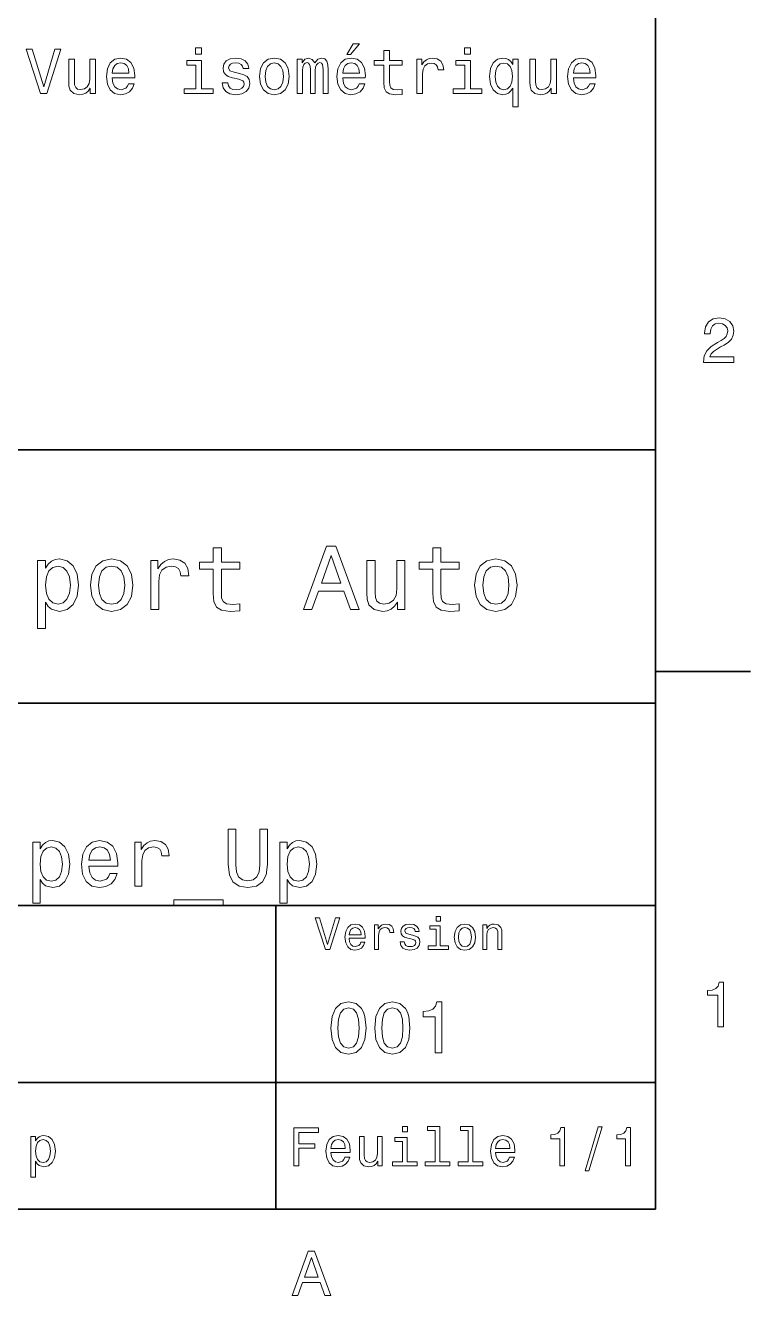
# Model space of a CAD drawing. Extents: x 0 to 297, y 0 to 210.
# Drawn here: x 237.2 to 294.5, y 3.2 to 103.6 of the extents above; entities that cross this region are included whole.
import ezdxf

# ---------------------------------------------------------------- set-up
doc = ezdxf.new("R2010")
doc.units = 0

msp = doc.modelspace()

# ---------------------------------------------------------------- linework, layer by layer
at = {"color": 7, "lineweight": 35}
for p, q in [((287, 10), (287, 200)), ((97, 70), (287, 70)), ((287, 70), (287, 10)), ((162, 50), (287, 50)), ((162, 34), (287, 34)), ((257, 10), (257, 34)), ((162, 20), (287, 20)), ((10, 10), (287, 10)), ((97, 10), (287, 10))]:
    msp.add_line(p, q, dxfattribs=at)
at = {"color": 7, "lineweight": 35, "ltscale": 0.1875}
msp.add_line((287, 52.5), (294.5, 52.5), dxfattribs=at)
at = {"color": 7, "lineweight": 13}
for points in [[(239.527878, 101.675415), (238.650345, 98.69487), (237.74762, 101.675415), (237.268509, 101.675415), (238.398193, 98.170372), (238.902512, 98.170372), (240.006973, 101.675415)], [(251.122253, 101.791412), (250.653229, 101.791412), (250.653229, 101.287086), (251.122253, 101.287086)], [(262.590546, 101.246742), (262.888092, 101.246742), (263.589111, 102.104088), (263.094879, 102.104088)], [(265.525696, 100.409569), (265.525696, 99.05294), (265.555969, 98.614174), (265.697174, 98.311584), (265.979614, 98.135071), (266.45871, 98.074554), (266.983215, 98.09977), (266.983215, 98.483055), (266.599915, 98.452789), (266.251923, 98.493141), (266.065338, 98.619217), (265.98465, 98.831032), (265.969513, 99.128586), (265.969513, 100.409569), (266.983215, 100.409569), (266.983215, 100.787804), (265.969513, 100.787804), (265.969513, 101.579597), (265.525696, 101.579597), (265.525696, 100.787804), (264.759155, 100.787804), (264.759155, 100.409569)], [(272.37442, 101.791412), (271.905396, 101.791412), (271.905396, 101.287086), (272.37442, 101.287086)], [(242.730316, 100.878586), (242.286514, 100.878586), (242.286514, 99.315186), (242.236084, 98.952072), (242.089828, 98.689827), (241.862885, 98.528442), (241.565338, 98.478012), (241.328308, 98.518356), (241.177002, 98.639389), (241.091278, 98.846161), (241.071106, 99.138672), (241.071106, 100.878586), (240.627289, 100.878586), (240.627289, 99.098328), (240.642426, 98.740257), (240.738251, 98.442703), (241.030762, 98.170372), (241.499771, 98.074554), (241.751938, 98.109856), (241.968796, 98.20063), (242.155396, 98.356972), (242.306686, 98.583916), (242.306686, 98.170372), (242.730316, 98.170372)], [(244.066772, 99.395874), (245.841995, 99.395874), (245.847031, 99.602646), (245.766342, 100.182617), (245.544449, 100.616341), (245.191422, 100.878586), (244.722397, 100.974403), (244.263458, 100.873543), (243.910431, 100.591118), (243.683487, 100.132187), (243.602798, 99.527), (243.678452, 98.906685), (243.905396, 98.452789), (244.253372, 98.170372), (244.707275, 98.074554), (245.100647, 98.140114), (245.423401, 98.311584), (245.660431, 98.583916), (245.7966, 98.947029), (245.357849, 98.947029), (245.267059, 98.7453), (245.135941, 98.594002), (244.762741, 98.472969), (244.475281, 98.528442), (244.258423, 98.704956), (244.117203, 98.992416), (244.066772, 99.380745)], [(244.066772, 99.769073), (244.122253, 100.117058), (244.258423, 100.37426), (244.465195, 100.530602), (244.737534, 100.586075), (245.004822, 100.530602), (245.211594, 100.37426), (245.337677, 100.117058), (245.383057, 99.769073)], [(251.107117, 98.543571), (251.107117, 100.787804), (249.967346, 100.787804), (249.967346, 100.409569), (250.663315, 100.409569), (250.663315, 98.543571), (249.755539, 98.543571), (249.755539, 98.170372), (252.024994, 98.170372), (252.024994, 98.543571)], [(254.112885, 99.748901), (253.684219, 99.84977), (253.366486, 99.965759), (253.26059, 100.202789), (253.290848, 100.369217), (253.396744, 100.490257), (253.568222, 100.565903), (253.815338, 100.596161), (254.052368, 100.565903), (254.238968, 100.475128), (254.360001, 100.338959), (254.410431, 100.157402), (254.844162, 100.157402), (254.844162, 100.167488), (254.768509, 100.4953), (254.561737, 100.752502), (254.238968, 100.913887), (253.815338, 100.974403), (253.386658, 100.913887), (253.073975, 100.747459), (252.877289, 100.500343), (252.816772, 100.18766), (252.862167, 99.885071), (253.003372, 99.673256), (253.235367, 99.521957), (253.573257, 99.416046), (254.067505, 99.295013), (254.370087, 99.16893), (254.450775, 99.068069), (254.481049, 98.916771), (254.435654, 98.730171), (254.314621, 98.588959), (254.117935, 98.498184), (253.855682, 98.467926), (253.578308, 98.498184), (253.376572, 98.604088), (253.240417, 98.775558), (253.184937, 99.012589), (252.756256, 99.012589), (252.826859, 98.609131), (253.03363, 98.316628), (253.36145, 98.140114), (253.815338, 98.074554), (254.289398, 98.140114), (254.63739, 98.316628), (254.849197, 98.599045), (254.92485, 98.967201), (254.86937, 99.284927), (254.713028, 99.501785), (254.455826, 99.642998)], [(255.691422, 99.521957), (255.77211, 98.906685), (256.004089, 98.452789), (256.372253, 98.170372), (256.866486, 98.074554), (257.355682, 98.170372), (257.723846, 98.447746), (257.955841, 98.901642), (258.041565, 99.521957), (257.955841, 100.13723), (257.723846, 100.596161), (257.355682, 100.873543), (256.866486, 100.974403), (256.372253, 100.873543), (256.004089, 100.591118), (255.77211, 100.13723)], [(256.145294, 99.527), (256.190704, 99.980888), (256.331909, 100.308701), (256.558838, 100.510429), (256.866486, 100.581032), (257.169067, 100.510429), (257.396027, 100.313744), (257.537231, 99.980888), (257.587677, 99.527), (257.537231, 99.068069), (257.396027, 98.735214), (257.169067, 98.533485), (256.866486, 98.467926), (256.558838, 98.533485), (256.331909, 98.735214), (256.190704, 99.068069)], [(258.682068, 98.170372), (259.090546, 98.170372), (259.090546, 99.980888), (259.115784, 100.253227), (259.191406, 100.449913), (259.307404, 100.565903), (259.45871, 100.611298), (259.579742, 100.570946), (259.660431, 100.470085), (259.700775, 100.298615), (259.715912, 100.071671), (259.715912, 98.170372), (260.099213, 98.170372), (260.099213, 99.980888), (260.12442, 100.248184), (260.200073, 100.44487), (260.321106, 100.565903), (260.472412, 100.611298), (260.593445, 100.570946), (260.674133, 100.470085), (260.724548, 100.071671), (260.724548, 98.170372), (261.133057, 98.170372), (261.133057, 100.041412), (261.107849, 100.429741), (261.027161, 100.727287), (260.865784, 100.908844), (260.603516, 100.974403), (260.295898, 100.873543), (260.058838, 100.581032), (259.872253, 100.8685), (259.55957, 100.974403), (259.272095, 100.873543), (259.075439, 100.591118), (259.075439, 100.878586), (258.682068, 100.878586)], [(262.282928, 99.395874), (264.058136, 99.395874), (264.063171, 99.602646), (263.982483, 100.182617), (263.76059, 100.616341), (263.407562, 100.878586), (262.938538, 100.974403), (262.479614, 100.873543), (262.126587, 100.591118), (261.899628, 100.132187), (261.818939, 99.527), (261.894592, 98.906685), (262.121521, 98.452789), (262.469513, 98.170372), (262.923401, 98.074554), (263.316772, 98.140114), (263.639557, 98.311584), (263.876587, 98.583916), (264.012756, 98.947029), (263.573975, 98.947029), (263.483215, 98.7453), (263.352081, 98.594002), (262.978882, 98.472969), (262.691406, 98.528442), (262.474548, 98.704956), (262.333344, 98.992416), (262.282928, 99.380745)], [(262.282928, 99.769073), (262.338379, 100.117058), (262.474548, 100.37426), (262.681335, 100.530602), (262.953674, 100.586075), (263.220947, 100.530602), (263.427734, 100.37426), (263.553802, 100.117058), (263.599213, 99.769073)], [(268.133057, 98.170372), (268.576874, 98.170372), (268.576874, 99.718643), (268.622253, 100.091843), (268.758423, 100.359131), (268.980316, 100.520515), (269.277863, 100.575989), (269.499786, 100.540688), (269.666199, 100.439827), (269.767059, 100.268356), (269.802368, 100.036369), (270.251221, 100.036369), (270.190704, 100.44487), (270.024261, 100.737373), (269.746887, 100.913887), (269.368652, 100.974403), (269.11145, 100.934059), (268.889557, 100.833199), (268.692871, 100.661728), (268.53653, 100.429741), (268.53653, 100.878586), (268.133057, 100.878586)], [(272.359283, 98.543571), (272.359283, 100.787804), (271.219513, 100.787804), (271.219513, 100.409569), (271.915466, 100.409569), (271.915466, 98.543571), (271.00769, 98.543571), (271.00769, 98.170372), (273.277161, 98.170372), (273.277161, 98.543571)], [(275.702942, 100.459999), (275.5466, 100.686943), (275.370087, 100.848328), (275.16333, 100.939102), (274.92627, 100.974403), (274.49762, 100.873543), (274.164764, 100.591118), (273.947906, 100.13723), (273.872253, 99.527), (273.947906, 98.911728), (274.164764, 98.457832), (274.49762, 98.170372), (274.92627, 98.074554), (275.16333, 98.104813), (275.365051, 98.190544), (275.541565, 98.346886), (275.702942, 98.583916), (275.702942, 97.121384), (276.146759, 97.121384), (276.146759, 100.878586), (275.702942, 100.878586)], [(274.326141, 99.527), (274.371521, 99.975845), (274.512756, 100.303658), (274.724548, 100.505386), (275.001923, 100.575989), (275.294434, 100.505386), (275.516357, 100.308701), (275.647461, 99.980888), (275.697906, 99.527), (275.647461, 99.068069), (275.516357, 98.740257), (275.294434, 98.538528), (275.001923, 98.472969), (274.724548, 98.538528), (274.512756, 98.740257), (274.371521, 99.073112)], [(279.162598, 100.878586), (278.718781, 100.878586), (278.718781, 99.315186), (278.668365, 98.952072), (278.522095, 98.689827), (278.295166, 98.528442), (277.99762, 98.478012), (277.76059, 98.518356), (277.609283, 98.639389), (277.52356, 98.846161), (277.503357, 99.138672), (277.503357, 100.878586), (277.05957, 100.878586), (277.05957, 99.098328), (277.074707, 98.740257), (277.170532, 98.442703), (277.463013, 98.170372), (277.932037, 98.074554), (278.184204, 98.109856), (278.401062, 98.20063), (278.587677, 98.356972), (278.738953, 98.583916), (278.738953, 98.170372), (279.162598, 98.170372)], [(280.499054, 99.395874), (282.274261, 99.395874), (282.279297, 99.602646), (282.198608, 100.182617), (281.976715, 100.616341), (281.623688, 100.878586), (281.154663, 100.974403), (280.69574, 100.873543), (280.342712, 100.591118), (280.115753, 100.132187), (280.035065, 99.527), (280.110718, 98.906685), (280.337677, 98.452789), (280.685638, 98.170372), (281.139526, 98.074554), (281.532898, 98.140114), (281.855682, 98.311584), (282.092712, 98.583916), (282.228882, 98.947029), (281.7901, 98.947029), (281.699341, 98.7453), (281.568207, 98.594002), (281.195007, 98.472969), (280.907562, 98.528442), (280.690704, 98.704956), (280.549469, 98.992416), (280.499054, 99.380745)], [(280.499054, 99.769073), (280.554535, 100.117058), (280.690704, 100.37426), (280.897461, 100.530602), (281.1698, 100.586075), (281.437103, 100.530602), (281.64386, 100.37426), (281.769958, 100.117058), (281.815338, 99.769073)], [(290.76947, 76.916786), (293.175079, 76.916786), (293.175079, 77.350502), (291.273773, 77.350502), (291.3797, 77.587532), (291.561249, 77.784218), (292.121033, 78.142288), (292.418579, 78.293587), (292.751434, 78.510445), (292.988464, 78.762604), (293.124634, 79.060158), (293.175079, 79.398056), (293.089355, 79.821686), (292.852325, 80.154541), (292.489197, 80.366356), (292.020172, 80.442001), (291.536041, 80.35627), (291.167877, 80.119232), (290.930847, 79.740997), (290.850159, 79.241714), (290.850159, 79.171112), (291.309082, 79.171112), (291.309082, 79.211456), (291.354462, 79.554398), (291.490631, 79.806557), (291.707489, 79.967941), (291.994965, 80.023415), (292.287476, 79.972984), (292.504333, 79.846901), (292.645538, 79.650215), (292.695984, 79.403099), (292.660675, 79.171112), (292.56485, 78.974426), (292.403473, 78.802956), (292.181549, 78.651657), (291.884003, 78.490273), (291.389771, 78.177589), (291.041779, 77.844742), (290.835022, 77.441284), (290.76947, 76.931915)], [(252.05043, 60.579971), (252.05043, 58.64193), (252.093658, 58.015129), (252.29538, 57.582851), (252.698853, 57.330688), (253.383286, 57.244236), (254.132568, 57.280258), (254.132568, 57.827808), (253.585022, 57.78458), (253.087891, 57.842216), (252.82132, 58.022331), (252.706055, 58.324928), (252.684448, 58.75), (252.684448, 60.579971), (254.132568, 60.579971), (254.132568, 61.120316), (252.684448, 61.120316), (252.684448, 62.251438), (252.05043, 62.251438), (252.05043, 61.120316), (250.955322, 61.120316), (250.955322, 60.579971)], [(259.175781, 57.381123), (259.838623, 57.381123), (260.364563, 58.850864), (262.360229, 58.850864), (262.886169, 57.381123), (263.563416, 57.381123), (261.733429, 62.388329), (260.998566, 62.388329)], [(269.399109, 60.579971), (269.399109, 58.64193), (269.442352, 58.015129), (269.644073, 57.582851), (270.047546, 57.330688), (270.731995, 57.244236), (271.481262, 57.280258), (271.481262, 57.827808), (270.933716, 57.78458), (270.436584, 57.842216), (270.170013, 58.022331), (270.054749, 58.324928), (270.033142, 58.75), (270.033142, 60.579971), (271.481262, 60.579971), (271.481262, 61.120316), (270.033142, 61.120316), (270.033142, 62.251438), (269.399109, 62.251438), (269.399109, 61.120316), (268.304016, 61.120316), (268.304016, 60.579971)], [(238.786743, 60.652016), (238.786743, 61.25), (238.15274, 61.25), (238.15274, 55.882565), (238.786743, 55.882565), (238.786743, 57.971901), (239.010101, 57.633286), (239.262253, 57.409943), (239.896271, 57.244236), (240.50145, 57.381123), (240.976959, 57.791786), (241.286743, 58.440201), (241.402023, 59.319164), (241.286743, 60.190922), (240.976959, 60.839336), (240.50145, 61.242794), (239.896271, 61.386887), (239.550446, 61.343658), (239.255051, 61.206772), (239.002899, 60.976223)], [(242.338623, 59.311958), (242.453888, 58.432995), (242.785309, 57.78458), (243.311249, 57.381123), (244.017303, 57.244236), (244.716141, 57.381123), (245.242081, 57.777374), (245.573486, 58.425793), (245.695969, 59.311958), (245.573486, 60.190922), (245.242081, 60.846542), (244.716141, 61.242794), (244.017303, 61.386887), (243.311249, 61.242794), (242.785309, 60.839336), (242.453888, 60.190922)], [(247.100861, 57.381123), (247.734863, 57.381123), (247.734863, 59.592937), (247.799713, 60.12608), (247.994232, 60.507923), (248.311249, 60.738472), (248.736313, 60.817722), (249.053314, 60.767288), (249.291077, 60.623199), (249.435165, 60.378242), (249.485596, 60.046829), (250.126801, 60.046829), (250.040344, 60.630402), (249.802597, 61.048271), (249.406342, 61.30043), (248.865997, 61.386887), (248.498566, 61.32925), (248.181549, 61.185158), (247.900574, 60.940201), (247.677246, 60.608788), (247.677246, 61.25), (247.100861, 61.25)], [(260.595093, 59.463257), (261.365997, 61.667866), (262.136902, 59.463257)], [(267.194519, 61.25), (266.560516, 61.25), (266.560516, 59.016571), (266.488464, 58.497837), (266.279541, 58.123196), (265.955322, 57.892651), (265.530243, 57.820602), (265.19165, 57.878242), (264.975494, 58.051151), (264.853027, 58.346542), (264.824219, 58.764408), (264.824219, 61.25), (264.190186, 61.25), (264.190186, 58.706772), (264.211792, 58.195244), (264.348694, 57.770172), (264.766571, 57.381123), (265.436584, 57.244236), (265.796814, 57.294666), (266.106628, 57.424351), (266.373199, 57.647694), (266.589325, 57.971901), (266.589325, 57.381123), (267.194519, 57.381123)], [(272.698853, 59.311958), (272.814117, 58.432995), (273.145508, 57.78458), (273.671448, 57.381123), (274.377502, 57.244236), (275.076355, 57.381123), (275.602295, 57.777374), (275.933716, 58.425793), (276.056183, 59.311958), (275.933716, 60.190922), (275.602295, 60.846542), (275.076355, 61.242794), (274.377502, 61.386887), (273.671448, 61.242794), (273.145508, 60.839336), (272.814117, 60.190922)], [(239.788193, 57.8134), (239.363129, 57.907059), (239.053314, 58.195244), (238.858795, 58.663544), (238.793945, 59.319164), (238.858795, 59.967579), (239.053314, 60.435879), (239.363129, 60.716858), (239.788193, 60.817722), (240.177246, 60.716858), (240.48703, 60.428673), (240.681564, 59.960373), (240.753601, 59.319164), (240.681564, 58.67075), (240.48703, 58.195244), (240.177246, 57.907059)], [(242.98703, 59.319164), (243.05188, 59.967579), (243.253601, 60.435879), (243.57782, 60.72406), (244.017303, 60.824928), (244.449585, 60.72406), (244.773773, 60.443081), (244.97551, 59.967579), (245.047546, 59.319164), (244.97551, 58.663544), (244.773773, 58.188038), (244.449585, 57.899853), (244.017303, 57.806194), (243.57782, 57.899853), (243.253601, 58.188038), (243.05188, 58.663544)], [(273.34726, 59.319164), (273.412109, 59.967579), (273.613831, 60.435879), (273.938019, 60.72406), (274.377502, 60.824928), (274.809784, 60.72406), (275.134003, 60.443081), (275.335724, 59.967579), (275.407776, 59.319164), (275.335724, 58.663544), (275.134003, 58.188038), (274.809784, 57.899853), (274.377502, 57.806194), (273.938019, 57.899853), (273.613831, 58.188038), (273.412109, 58.663544)], [(253.226227, 37.242073), (253.317001, 36.431557), (253.60231, 35.854465), (254.082138, 35.523773), (254.77594, 35.407059), (255.463257, 35.523773), (255.943085, 35.854465), (256.228394, 36.425072), (256.325653, 37.242073), (256.325653, 40.030258), (255.722626, 40.030258), (255.722626, 37.209652), (255.664276, 36.658501), (255.489197, 36.262966), (255.190918, 36.029537), (254.77594, 35.951729), (254.347992, 36.029537), (254.049713, 36.262966), (253.874634, 36.652016), (253.822769, 37.209652), (253.822769, 40.030258), (253.226227, 40.030258)], [(238.358063, 38.474064), (238.358063, 39.012245), (237.787476, 39.012245), (237.787476, 34.181557), (238.358063, 34.181557), (238.358063, 36.061958), (238.559082, 35.757202), (238.786026, 35.556194), (239.356628, 35.407059), (239.901306, 35.530258), (240.329254, 35.899857), (240.608063, 36.483429), (240.711823, 37.274494), (240.608063, 38.059078), (240.329254, 38.642651), (239.901306, 39.005764), (239.356628, 39.135445), (239.045395, 39.096542), (238.779541, 38.973343), (238.552597, 38.76585)], [(239.259369, 35.919308), (238.876801, 36.003601), (238.597992, 36.262966), (238.422913, 36.684437), (238.364563, 37.274494), (238.422913, 37.858067), (238.597992, 38.279537), (238.876801, 38.532421), (239.259369, 38.623199), (239.609512, 38.532421), (239.888336, 38.273052), (240.0634, 37.851585), (240.128235, 37.274494), (240.0634, 36.690922), (239.888336, 36.262966), (239.609512, 36.003601)], [(242.222626, 37.105907), (244.505035, 37.105907), (244.511536, 37.371758), (244.407776, 38.117435), (244.122482, 38.675072), (243.668594, 39.012245), (243.065567, 39.135445), (242.47551, 39.005764), (242.021606, 38.642651), (241.729828, 38.052593), (241.626083, 37.274494), (241.723343, 36.476944), (242.015137, 35.893372), (242.46254, 35.530258), (243.046112, 35.407059), (243.55188, 35.491352), (243.966858, 35.711815), (244.271606, 36.061958), (244.446686, 36.528816), (243.882568, 36.528816), (243.765854, 36.269451), (243.59726, 36.074928), (243.117432, 35.919308), (242.747833, 35.990631), (242.469025, 36.217579), (242.28746, 36.587173), (242.222626, 37.086452)], [(242.222626, 37.585735), (242.293945, 38.033138), (242.469025, 38.363831), (242.734863, 38.564842), (243.085022, 38.636166), (243.42868, 38.564842), (243.694519, 38.363831), (243.856628, 38.033138), (243.914978, 37.585735)], [(245.840775, 35.530258), (246.411377, 35.530258), (246.411377, 37.520893), (246.469742, 38.000721), (246.644806, 38.344379), (246.930115, 38.551872), (247.312683, 38.623199), (247.597992, 38.577808), (247.811966, 38.448124), (247.94165, 38.227665), (247.98703, 37.929394), (248.564117, 37.929394), (248.486313, 38.454609), (248.272339, 38.830692), (247.91571, 39.057636), (247.429398, 39.135445), (247.098709, 39.083572), (246.8134, 38.953888), (246.560516, 38.733429), (246.359512, 38.435158), (246.359512, 39.012245), (245.840775, 39.012245)], [(257.875366, 38.474064), (257.875366, 39.012245), (257.304749, 39.012245), (257.304749, 34.181557), (257.875366, 34.181557), (257.875366, 36.061958), (258.076355, 35.757202), (258.303314, 35.556194), (258.873932, 35.407059), (259.418579, 35.530258), (259.846558, 35.899857), (260.125366, 36.483429), (260.229126, 37.274494), (260.125366, 38.059078), (259.846558, 38.642651), (259.418579, 39.005764), (258.873932, 39.135445), (258.562683, 39.096542), (258.296844, 38.973343), (258.069885, 38.76585)], [(258.776672, 35.919308), (258.394104, 36.003601), (258.115295, 36.262966), (257.940216, 36.684437), (257.881836, 37.274494), (257.940216, 37.858067), (258.115295, 38.279537), (258.394104, 38.532421), (258.776672, 38.623199), (259.126801, 38.532421), (259.40564, 38.273052), (259.580688, 37.851585), (259.645538, 37.274494), (259.580688, 36.690922), (259.40564, 36.262966), (259.126801, 36.003601)], [(248.920746, 34.453888), (248.920746, 34), (252.824203, 34), (252.824203, 34.453888)], [(261.71109, 33.03458), (261.08429, 30.905619), (260.439484, 33.03458), (260.09726, 33.03458), (260.904175, 30.530979), (261.264404, 30.530979), (262.053314, 33.03458)], [(262.784576, 31.40634), (264.052582, 31.40634), (264.056183, 31.554033), (263.998566, 31.9683), (263.840057, 32.278099), (263.587891, 32.465416), (263.252869, 32.533859), (262.925079, 32.461815), (262.672913, 32.260086), (262.510803, 31.932276), (262.453156, 31.5), (262.507202, 31.056915), (262.669312, 30.732708), (262.917877, 30.530979), (263.242065, 30.462536), (263.523041, 30.509365), (263.753601, 30.631844), (263.922913, 30.826368), (264.020172, 31.085733), (263.706787, 31.085733), (263.641937, 30.941643), (263.548279, 30.833572), (263.281708, 30.747118), (263.076355, 30.786743), (262.921478, 30.912823), (262.820618, 31.118155), (262.784576, 31.395533)], [(262.784576, 31.672911), (262.824219, 31.921469), (262.921478, 32.105186), (263.069153, 32.216858), (263.263702, 32.256485), (263.45462, 32.216858), (263.602295, 32.105186), (263.692352, 31.921469), (263.724792, 31.672911)], [(264.794678, 30.530979), (265.111664, 30.530979), (265.111664, 31.636887), (265.144104, 31.903458), (265.241364, 32.094379), (265.399841, 32.209652), (265.612396, 32.249279), (265.770905, 32.224064), (265.889771, 32.152016), (265.961823, 32.029537), (265.98703, 31.863832), (266.307648, 31.863832), (266.264404, 32.155621), (266.145538, 32.364552), (265.947418, 32.490635), (265.677246, 32.533859), (265.49353, 32.505043), (265.335022, 32.432995), (265.194519, 32.310516), (265.082855, 32.144814), (265.082855, 32.465416), (264.794678, 32.465416)], [(267.791779, 31.658501), (267.485596, 31.730547), (267.258636, 31.8134), (267.182983, 31.982708), (267.20462, 32.101585), (267.280273, 32.188038), (267.40274, 32.242073), (267.579254, 32.263687), (267.748566, 32.242073), (267.881836, 32.177231), (267.968292, 32.079971), (268.004333, 31.950287), (268.314117, 31.950287), (268.314117, 31.957493), (268.260101, 32.191643), (268.112396, 32.375359), (267.881836, 32.490635), (267.579254, 32.533859), (267.273041, 32.490635), (267.049713, 32.371758), (266.90921, 32.195244), (266.865997, 31.971901), (266.898407, 31.755764), (266.999268, 31.604465), (267.164978, 31.496397), (267.406342, 31.420748), (267.759369, 31.334293), (267.975494, 31.244236), (268.033142, 31.17219), (268.054749, 31.064121), (268.022339, 30.930836), (267.935883, 30.829971), (267.79538, 30.765129), (267.608063, 30.743515), (267.409943, 30.765129), (267.265839, 30.840778), (267.168579, 30.963255), (267.128967, 31.132565), (266.822754, 31.132565), (266.873199, 30.844379), (267.020905, 30.635447), (267.255035, 30.509365), (267.579254, 30.462536), (267.917877, 30.509365), (268.166412, 30.635447), (268.317719, 30.837175), (268.371765, 31.100143), (268.332123, 31.327089), (268.220459, 31.481987), (268.036743, 31.582851)], [(269.981995, 30.79755), (269.981995, 32.400574), (269.167877, 32.400574), (269.167877, 32.130402), (269.664978, 32.130402), (269.664978, 30.79755), (269.016571, 30.79755), (269.016571, 30.530979), (270.637604, 30.530979), (270.637604, 30.79755)], [(269.992798, 33.117435), (269.657776, 33.117435), (269.657776, 32.757202), (269.992798, 32.757202)], [(271.087891, 31.496397), (271.145538, 31.056915), (271.311249, 30.732708), (271.574219, 30.530979), (271.927246, 30.462536), (272.276672, 30.530979), (272.539612, 30.729107), (272.705322, 31.053314), (272.766571, 31.496397), (272.705322, 31.935879), (272.539612, 32.263687), (272.276672, 32.461815), (271.927246, 32.533859), (271.574219, 32.461815), (271.311249, 32.260086), (271.145538, 31.935879)], [(271.412109, 31.5), (271.444519, 31.824207), (271.54538, 32.058357), (271.707489, 32.20245), (271.927246, 32.25288), (272.143372, 32.20245), (272.305481, 32.061958), (272.406342, 31.824207), (272.442352, 31.5), (272.406342, 31.17219), (272.305481, 30.934437), (272.143372, 30.790344), (271.927246, 30.743515), (271.707489, 30.790344), (271.54538, 30.934437), (271.444519, 31.17219)], [(273.350159, 30.530979), (273.667145, 30.530979), (273.667145, 31.647694), (273.699554, 31.903458), (273.804047, 32.090778), (273.966125, 32.206051), (274.182281, 32.249279), (274.355194, 32.213257), (274.463257, 32.115993), (274.517303, 31.95389), (274.535309, 31.737751), (274.535309, 30.530979), (274.852295, 30.530979), (274.852295, 31.802593), (274.837891, 32.058357), (274.773041, 32.270893), (274.560516, 32.465416), (274.229095, 32.533859), (274.04538, 32.508644), (273.890503, 32.440201), (273.757202, 32.324928), (273.65274, 32.170029), (273.65274, 32.465416), (273.350159, 32.465416)], [(291.909241, 24.416786), (292.368164, 24.416786), (292.368164, 27.942001), (292.025208, 27.942001), (291.934448, 27.634365), (291.752899, 27.427593), (291.475525, 27.306557), (291.092224, 27.266211), (291.092224, 26.90814), (291.909241, 26.90814)], [(261.345825, 24.314121), (261.432281, 23.409224), (261.703156, 22.763689), (262.135437, 22.371759), (262.734863, 22.244957), (263.328522, 22.371759), (263.760803, 22.763689), (264.02594, 23.409224), (264.118164, 24.314121), (264.02594, 25.213257), (263.916412, 25.570606), (263.760803, 25.864553), (263.328522, 26.256485), (262.734863, 26.38905), (262.135437, 26.256485), (261.703156, 25.858791), (261.432281, 25.213257)], [(264.815552, 24.314121), (264.902008, 23.409224), (265.172913, 22.763689), (265.605194, 22.371759), (266.20462, 22.244957), (266.798279, 22.371759), (267.23056, 22.763689), (267.495667, 23.409224), (267.587891, 24.314121), (267.495667, 25.213257), (267.386169, 25.570606), (267.23056, 25.864553), (266.798279, 26.256485), (266.20462, 26.38905), (265.605194, 26.256485), (265.172913, 25.858791), (264.902008, 25.213257)], [(269.570618, 22.360231), (270.095093, 22.360231), (270.095093, 26.38905), (269.703156, 26.38905), (269.599426, 26.037464), (269.391937, 25.801153), (269.074921, 25.662825), (268.636902, 25.616714), (268.636902, 25.207493), (269.570618, 25.207493)], [(261.899139, 24.314121), (261.945251, 25.011528), (262.089325, 25.51297), (262.348694, 25.806917), (262.734863, 25.910664), (263.115265, 25.806917), (263.374634, 25.51297), (263.518738, 25.011528), (263.56485, 24.314121), (263.518738, 23.610952), (263.374634, 23.10951), (263.115265, 22.815563), (262.734863, 22.717581), (262.348694, 22.815563), (262.089325, 23.10951), (261.945251, 23.610952)], [(265.368866, 24.314121), (265.414978, 25.011528), (265.559082, 25.51297), (265.818451, 25.806917), (266.20462, 25.910664), (266.585022, 25.806917), (266.844391, 25.51297), (266.988464, 25.011528), (267.034576, 24.314121), (266.988464, 23.610952), (266.844391, 23.10951), (266.585022, 22.815563), (266.20462, 22.717581), (265.818451, 22.815563), (265.559082, 23.10951), (265.414978, 23.610952)], [(258.414978, 13.428675), (258.817017, 13.428675), (258.817017, 14.807637), (260.079254, 14.807637), (260.079254, 15.166427), (258.817017, 15.166427), (258.817017, 16.065563), (260.368866, 16.065563), (260.368866, 16.428675), (258.414978, 16.428675)], [(267.389038, 16.532421), (266.98703, 16.532421), (266.98703, 16.100145), (267.389038, 16.100145)], [(269.572052, 16.212536), (269.572052, 13.748559), (268.789612, 13.748559), (268.789612, 13.428675), (270.73056, 13.428675), (270.73056, 13.748559), (269.952454, 13.748559), (269.952454, 16.532421), (268.975494, 16.532421), (268.975494, 16.212536)], [(272.174347, 16.212536), (272.174347, 13.748559), (271.391937, 13.748559), (271.391937, 13.428675), (273.332855, 13.428675), (273.332855, 13.748559), (272.554749, 13.748559), (272.554749, 16.532421), (271.57782, 16.532421), (271.57782, 16.212536)], [(279.416443, 13.428675), (279.809814, 13.428675), (279.809814, 16.450289), (279.515839, 16.450289), (279.438049, 16.1866), (279.28241, 16.009367), (279.044678, 15.905621), (278.716125, 15.871038), (278.716125, 15.564121), (279.416443, 15.564121)], [(281.42218, 13.026657), (281.720459, 13.026657), (282.766571, 16.510807), (282.463989, 16.510807)], [(284.621033, 13.428675), (285.014404, 13.428675), (285.014404, 16.450289), (284.720459, 16.450289), (284.642639, 16.1866), (284.48703, 16.009367), (284.249268, 15.905621), (283.920746, 15.871038), (283.920746, 15.564121), (284.621033, 15.564121)], [(238.004333, 15.391211), (238.004333, 15.75), (237.623932, 15.75), (237.623932, 12.529539), (238.004333, 12.529539), (238.004333, 13.783141), (238.138336, 13.579971), (238.289642, 13.445966), (238.670044, 13.346542), (239.033142, 13.428675), (239.318451, 13.675073), (239.504333, 14.064121), (239.573486, 14.591499), (239.504333, 15.114553), (239.318451, 15.503603), (239.033142, 15.745678), (238.670044, 15.832133), (238.46254, 15.806196), (238.285309, 15.724064), (238.134018, 15.585735)], [(238.605194, 13.688041), (238.350159, 13.744237), (238.164276, 13.917148), (238.047562, 14.198127), (238.008652, 14.591499), (238.047562, 14.980548), (238.164276, 15.261528), (238.350159, 15.430116), (238.605194, 15.490635), (238.838623, 15.430116), (239.024506, 15.257205), (239.14122, 14.976225), (239.184448, 14.591499), (239.14122, 14.20245), (239.024506, 13.917148), (238.838623, 13.744237)], [(261.341492, 14.479107), (262.863098, 14.479107), (262.867432, 14.656341), (262.798279, 15.153459), (262.608063, 15.525217), (262.305481, 15.75), (261.903473, 15.832133), (261.510101, 15.745678), (261.207489, 15.503603), (261.01297, 15.110231), (260.943817, 14.591499), (261.008636, 14.059798), (261.203156, 13.67075), (261.501434, 13.428675), (261.890503, 13.346542), (262.227661, 13.402739), (262.504333, 13.549712), (262.707489, 13.783141), (262.824219, 14.09438), (262.44812, 14.09438), (262.370331, 13.92147), (262.257935, 13.791787), (261.938049, 13.688041), (261.69165, 13.735591), (261.505768, 13.886888), (261.384735, 14.133286), (261.341492, 14.466139)], [(261.341492, 14.798992), (261.389038, 15.097262), (261.505768, 15.317724), (261.682983, 15.45173), (261.916412, 15.49928), (262.145538, 15.45173), (262.322754, 15.317724), (262.430847, 15.097262), (262.469727, 14.798992)], [(265.400574, 15.75), (265.020172, 15.75), (265.020172, 14.409943), (264.976959, 14.098703), (264.851593, 13.873919), (264.657074, 13.735591), (264.402008, 13.692364), (264.198853, 13.726946), (264.069153, 13.830692), (263.995667, 14.007925), (263.978394, 14.258646), (263.978394, 15.75), (263.597992, 15.75), (263.597992, 14.224064), (263.610962, 13.917148), (263.693085, 13.662104), (263.943817, 13.428675), (264.345825, 13.346542), (264.561951, 13.376801), (264.747833, 13.454611), (264.907776, 13.588617), (265.037476, 13.783141), (265.037476, 13.428675), (265.400574, 13.428675)], [(267.376068, 13.748559), (267.376068, 15.672191), (266.399139, 15.672191), (266.399139, 15.347983), (266.995667, 15.347983), (266.995667, 13.748559), (266.21759, 13.748559), (266.21759, 13.428675), (268.162811, 13.428675), (268.162811, 13.748559)], [(274.353027, 14.479107), (275.874634, 14.479107), (275.878967, 14.656341), (275.809814, 15.153459), (275.619598, 15.525217), (275.317017, 15.75), (274.914978, 15.832133), (274.521606, 15.745678), (274.219025, 15.503603), (274.024506, 15.110231), (273.955322, 14.591499), (274.020172, 14.059798), (274.214691, 13.67075), (274.51297, 13.428675), (274.902008, 13.346542), (275.239197, 13.402739), (275.515839, 13.549712), (275.719025, 13.783141), (275.835724, 14.09438), (275.459656, 14.09438), (275.381836, 13.92147), (275.26944, 13.791787), (274.949554, 13.688041), (274.703186, 13.735591), (274.517303, 13.886888), (274.39624, 14.133286), (274.353027, 14.466139)], [(274.353027, 14.798992), (274.400574, 15.097262), (274.517303, 15.317724), (274.694519, 15.45173), (274.927948, 15.49928), (275.157074, 15.45173), (275.33429, 15.317724), (275.442352, 15.097262), (275.481262, 14.798992)], [(258.266846, 3.166787), (258.730835, 3.166787), (259.098999, 4.195605), (260.495972, 4.195605), (260.864105, 3.166787), (261.338165, 3.166787), (260.05719, 6.67183), (259.542786, 6.67183)], [(259.260376, 4.624279), (259.799988, 6.167507), (260.33963, 4.624279)]]:
    msp.add_lwpolyline(points, close=True, dxfattribs=at)

doc.saveas('drawing.dxf')
